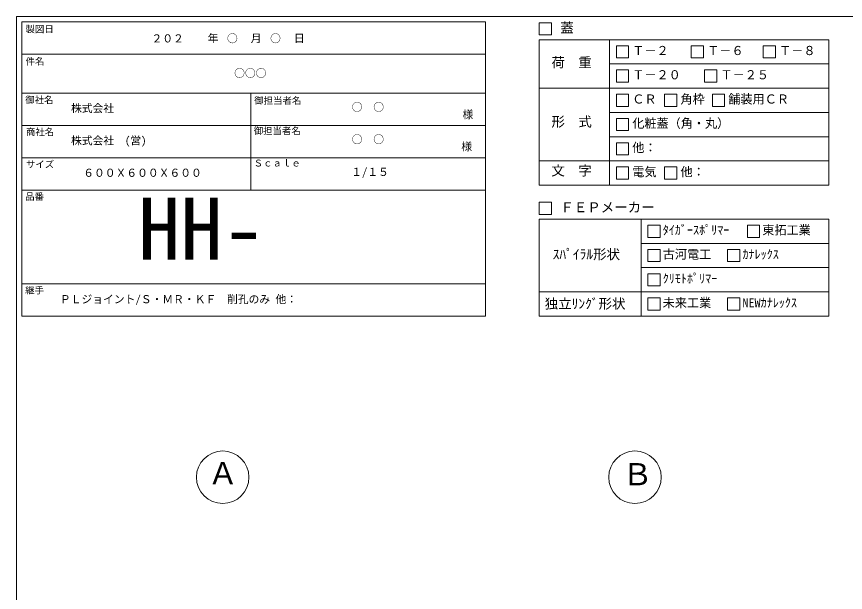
# Model space of a CAD drawing. Units: millimetres, scale not verified. Extents: x -4890 to 18490, y -2286 to 2286.
# Drawn here: x -1230 to 1846, y 149 to 2286 of the extents above; entities that cross this region are included whole.
import ezdxf
from ezdxf.enums import TextEntityAlignment as Align

# ---------------------------------------------------------------- set-up
doc = ezdxf.new("R2010")
doc.units = ezdxf.units.MM
doc.header["$LTSCALE"] = 10
for name, color, linetype, lineweight in [('0-2_waku', 7, 'Continuous', 18), ('0-3_gaikei', 7, 'Continuous', 18), ('0-D_文字１', 7, 'Continuous', 18), ('1-4_文字２', 7, 'Continuous', 5)]:
    doc.layers.add(name, color=color, linetype=linetype, lineweight=lineweight)
doc.styles.add('ＭＳ ゴシック', font='')
doc.styles.get('ＭＳ ゴシック').set_extended_font_data('MS Gothic')

msp = doc.modelspace()

# ---------------------------------------------------------------- linework, layer by layer
at = {"layer": '0-2_waku'}
for p, q in [((-1230, 2286.24), (-1230, -1988.76)), ((-1230, 2286.24), (4890, 2286.24)), ((-1210, 2266.24), (-1210, 1174.24)), ((-1210, 2266.24), (510, 2266.24)), ((-1210, 2266.24), (-1210, 1174.24)), ((-1210, 2266.24), (510, 2266.24)), ((-1210, 2266.24), (-1210, 1174.24)), ((510, 2266.24), (510, 1174.24)), ((710, 2200.46), (1785, 2200.46)), ((710, 2200.46), (710, 1660.46)), ((970.66, 2200.46), (970.66, 1660.46)), ((1785, 2200.46), (1785, 1660.46)), ((-1210, 2146.24), (510, 2146.24)), ((-1210, 2146.24), (510, 2146.24)), ((-1210, 2146.24), (510, 2146.24)), ((-1210, 2146.24), (510, 2146.24)), ((970.66, 2110.46), (1785, 2110.46)), ((-1210, 2002.24), (510, 2002.24)), ((-1210, 2002.24), (510, 2002.24)), ((-360, 2002.24), (-360, 1642.24)), ((710, 2020.46), (1785, 2020.46)), ((970.66, 1930.46), (1785, 1930.46)), ((-1210, 1882.24), (510, 1882.24)), ((970.66, 1840.46), (1785, 1840.46)), ((-1210, 1762.24), (510, 1762.24)), ((710, 1750.46), (1785, 1750.46)), ((-1210, 1642.24), (510, 1642.24)), ((710, 1660.46), (1785, 1660.46)), ((710, 1534.24), (1785, 1534.24)), ((710, 1534.24), (710, 1174.24)), ((1087.81, 1534.24), (1087.81, 1174.24)), ((1785, 1534.24), (1785, 1174.24)), ((1087.81, 1444.24), (1785, 1444.24)), ((1087.81, 1354.24), (1785, 1354.24)), ((-1210, 1294.24), (510, 1294.24)), ((710, 1264.24), (1785, 1264.24)), ((-1210, 1174.24), (510, 1174.24)), ((710, 1174.24), (1785, 1174.24)), ((710, 1174.24), (1785, 1174.24))]:
    msp.add_line(p, q, dxfattribs=at)
at = {"layer": '0-3_gaikei'}
for centre in [(-465, 576.24), (1065, 576.24)]:
    msp.add_circle(centre, 97.5, dxfattribs=at)
at = {"layer": '0-D_文字１'}
for p, q in [((710, 2263.27), (710, 2218.27)), ((710, 2218.27), (755, 2218.27)), ((995.97, 2177.96), (1040.97, 2177.96)), ((995.97, 2177.96), (995.97, 2132.96)), ((995.97, 2177.96), (995.97, 2132.96)), ((995.97, 2177.96), (1040.97, 2177.96)), ((995.97, 2177.96), (995.97, 2132.96)), ((995.97, 2177.96), (1040.97, 2177.96)), ((1040.97, 2177.96), (1040.97, 2132.96)), ((1040.97, 2177.96), (1040.97, 2132.96)), ((1040.97, 2177.96), (1040.97, 2132.96)), ((1274.05, 2177.96), (1319.05, 2177.96)), ((1274.05, 2177.96), (1274.05, 2132.96)), ((1319.05, 2177.96), (1319.05, 2132.96)), ((1541.25, 2177.96), (1586.25, 2177.96)), ((1541.25, 2177.96), (1541.25, 2132.96)), ((1586.25, 2177.96), (1586.25, 2132.96)), ((995.97, 2132.96), (1040.97, 2132.96)), ((995.97, 2132.96), (1040.97, 2132.96)), ((995.97, 2132.96), (1040.97, 2132.96)), ((1274.05, 2132.96), (1319.05, 2132.96)), ((1541.25, 2132.96), (1586.25, 2132.96)), ((995.97, 2087.96), (1040.97, 2087.96)), ((995.97, 2087.96), (995.97, 2042.96)), ((1040.97, 2087.96), (1040.97, 2042.96)), ((1323.45, 2087.96), (1368.45, 2087.96)), ((1323.45, 2087.96), (1323.45, 2042.96)), ((1368.45, 2087.96), (1368.45, 2042.96)), ((995.97, 2042.96), (1040.97, 2042.96)), ((1323.45, 2042.96), (1368.45, 2042.96)), ((995.97, 1997.96), (1040.97, 1997.96)), ((995.97, 1997.96), (995.97, 1952.96)), ((995.97, 1997.96), (995.97, 1952.96)), ((1040.97, 1997.96), (1040.97, 1952.96)), ((1040.97, 1997.96), (1040.97, 1952.96)), ((1174.96, 1997.96), (1219.96, 1997.96)), ((1174.96, 1997.96), (1174.96, 1952.96)), ((1219.96, 1997.96), (1219.96, 1952.96)), ((1352.47, 1997.96), (1397.47, 1997.96)), ((1352.47, 1997.96), (1352.47, 1952.96)), ((1397.47, 1997.96), (1397.47, 1952.96)), ((995.97, 1952.96), (1040.97, 1952.96)), ((995.97, 1952.96), (1040.97, 1952.96)), ((1174.96, 1952.96), (1219.96, 1952.96)), ((1352.47, 1952.96), (1397.47, 1952.96)), ((995.97, 1907.96), (995.97, 1862.96)), ((1040.97, 1907.96), (1040.97, 1862.96)), ((995.97, 1862.96), (1040.97, 1862.96)), ((995.97, 1817.96), (1040.97, 1817.96)), ((995.97, 1817.96), (995.97, 1772.96)), ((995.97, 1817.96), (995.97, 1772.96)), ((1040.97, 1817.96), (1040.97, 1772.96)), ((1040.97, 1817.96), (1040.97, 1772.96)), ((995.97, 1772.96), (1040.97, 1772.96)), ((995.97, 1772.96), (1040.97, 1772.96)), ((995.97, 1727.96), (995.97, 1682.96)), ((1174.96, 1727.96), (1174.96, 1682.96)), ((995.97, 1682.96), (1040.97, 1682.96)), ((1174.96, 1682.96), (1219.96, 1682.96)), ((710, 1597.05), (710, 1552.05)), ((710, 1552.05), (755, 1552.05)), ((1113.12, 1511.74), (1113.12, 1466.74)), ((1482.7, 1511.74), (1527.7, 1511.74)), ((1482.7, 1511.74), (1482.7, 1466.74)), ((1482.7, 1511.74), (1527.7, 1511.74)), ((1482.7, 1511.74), (1482.7, 1466.74)), ((1482.7, 1511.74), (1527.7, 1511.74)), ((1482.7, 1511.74), (1482.7, 1466.74)), ((1527.7, 1511.74), (1527.7, 1466.74)), ((1527.7, 1511.74), (1527.7, 1466.74)), ((1527.7, 1511.74), (1527.7, 1466.74)), ((1113.12, 1466.74), (1158.12, 1466.74)), ((1482.7, 1466.74), (1527.7, 1466.74)), ((1482.7, 1466.74), (1527.7, 1466.74)), ((1482.7, 1466.74), (1527.7, 1466.74)), ((1113.12, 1421.74), (1158.12, 1421.74)), ((1113.12, 1421.74), (1113.12, 1376.74)), ((1158.12, 1421.74), (1158.12, 1376.74)), ((1409.02, 1421.74), (1409.02, 1376.74)), ((1113.12, 1376.74), (1158.12, 1376.74)), ((1409.02, 1376.74), (1454.02, 1376.74)), ((1113.12, 1331.74), (1113.12, 1286.74)), ((1113.12, 1286.74), (1158.12, 1286.74)), ((1113.12, 1241.74), (1158.12, 1241.74)), ((1113.12, 1241.74), (1113.12, 1196.74)), ((1158.12, 1241.74), (1158.12, 1196.74)), ((1409.02, 1241.74), (1454.02, 1241.74)), ((1409.02, 1241.74), (1409.02, 1196.74)), ((1454.02, 1241.74), (1454.02, 1196.74)), ((1113.12, 1196.74), (1158.12, 1196.74)), ((1409.02, 1196.74), (1454.02, 1196.74))]:
    msp.add_line(p, q, dxfattribs=at)
for points in [[(710, 2263.27), (755, 2263.27), (755, 2218.27)], [(710, 2263.27), (755, 2263.27), (755, 2218.27)], [(995.97, 1997.96), (1040.97, 1997.96), (1040.97, 1952.96)], [(995.97, 1997.96), (995.97, 1952.96), (1040.97, 1952.96)], [(995.97, 1907.96), (1040.97, 1907.96), (1040.97, 1862.96)], [(995.97, 1817.96), (1040.97, 1817.96), (1040.97, 1772.96)], [(995.97, 1817.96), (995.97, 1772.96), (1040.97, 1772.96)], [(995.97, 1727.96), (1040.97, 1727.96), (1040.97, 1682.96)], [(1174.96, 1727.96), (1219.96, 1727.96), (1219.96, 1682.96)], [(710, 1597.05), (755, 1597.05), (755, 1552.05)], [(1113.12, 1511.74), (1158.12, 1511.74), (1158.12, 1466.74)], [(1409.02, 1421.74), (1454.02, 1421.74), (1454.02, 1376.74)], [(1113.12, 1331.74), (1158.12, 1331.74), (1158.12, 1286.74)]]:
    msp.add_lwpolyline(points, dxfattribs=at)

# ---------------------------------------------------------------- texts
at = {"layer": '0-D_文字１', "style": 'ＭＳ ゴシック'}
for s, height, p in [('製図日', 24.93, (-1196.73, 2219.79)), ('蓋', 36.66, (788.08, 2215.36)), ('\u3000\u3000年\u3000\u3000\u3000月\u3000\u3000\u3000日', 29.33, (-600.69, 2182.19)), ('Ｔ－２', 32.99, (1055.11, 2133.45)), ('Ｔ－６', 32.99, (1333.19, 2133.45)), ('Ｔ－８', 32.99, (1600.4, 2133.45)), ('件名', 24.93, (-1196.73, 2099.79)), ('荷\u3000重', 36.66, (754.96, 2086.66)), ('Ｔ－２０', 32.99, (1055.11, 2043.45)), ('Ｔ－２５', 32.99, (1382.59, 2043.45)), ('角枠', 32.99, (1234.1, 1953.45)), ('舗装用ＣＲ', 32.99, (1411.61, 1953.45)), ('御社名', 24.93, (-1197.71, 1956.79)), ('御担当者名', 24.93, (-347.8, 1954.58)), ('御担当者名', 24.93, (-347.8, 1954.58)), ('ＣＲ', 32.99, (1055.11, 1953.45)), ('様', 29.33, (424.95, 1899.07)), ('形\u3000式', 36.66, (754.96, 1866.7)), ('化粧蓋（角・丸）', 32.99, (1055.11, 1863.45)), ('御担当者名', 24.93, (-350.01, 1842.27)), ('商社名', 24.93, (-1195.1, 1837.75)), ('様', 29.33, (420.46, 1780.16)), ('他：', 32.99, (1055.11, 1773.45)), ('サイズ', 24.93, (-1195.1, 1717.75)), ('Ｓｃａｌｅ', 24.93, (-350.01, 1722.27)), ('１/１５', 29.33, (11.83, 1685.85)), ('文\u3000字', 36.66, (754.96, 1685.21)), ('電気', 32.99, (1055.11, 1683.45)), ('他：', 32.99, (1234.1, 1683.45)), ('６００Ｘ６００Ｘ６００', 29.33, (-982.65, 1682.7)), ('品番', 24.93, (-1198.1, 1598.1)), ('HH-', 230.9, (-779.27, 1314.07)), ('ＦＥＰメーカー', 36.66, (788.08, 1549.14)), ('ﾀｲｶﾞｰｽﾎﾟﾘﾏｰ', 32.99, (1168.08, 1467.23)), ('東拓工業', 32.99, (1537.67, 1467.23)), ('ｽﾊﾟｲﾗﾙ形状', 36.66, (759.62, 1374.58)), ('古河電工', 32.99, (1168.08, 1377.23)), ('ｶﾅﾚｯｸｽ', 32.99, (1463.99, 1377.23)), ('ｸﾘﾓﾄﾎﾟﾘﾏｰ', 32.99, (1168.08, 1287.23)), ('継手', 24.93, (-1198.1, 1250.1)), ('ＰＬジョイント/Ｓ・ＭＲ・ＫＦ\u3000削孔のみ 他：', 29.33, (-1069.01, 1213.44)), ('独立ﾘﾝｸﾞ形状', 36.66, (730.08, 1191.1)), ('未来工業', 32.99, (1168.08, 1197.23)), ('NEWｶﾅﾚｯｸｽ', 32.99, (1463.99, 1197.23)), ('Ａ', 82.48, (-520.42, 525.33)), ('Ｂ', 82.48, (1018.15, 521.61))]:
    msp.add_text(s, height=height, dxfattribs=at).set_placement(p, align=Align.BOTTOM_LEFT)
at = {"layer": '1-4_文字２', "style": 'ＭＳ ゴシック'}
for s, p in [('\u3000\u3000２０２\u3000\u3000\u3000\u3000○\u3000\u3000\u3000○', (-809.17, 2181.41)), ('○○○', (-422.49, 2052.58)), ('株式会社', (-1028, 1922.32)), ('○\u3000○', (13.78, 1926.7)), ('○\u3000○', (13.78, 1806.7)), ('株式会社\u3000(営)', (-1028, 1802.32))]:
    msp.add_text(s, height=29.33, dxfattribs=at).set_placement(p, align=Align.BOTTOM_LEFT)

doc.saveas('drawing.dxf')
